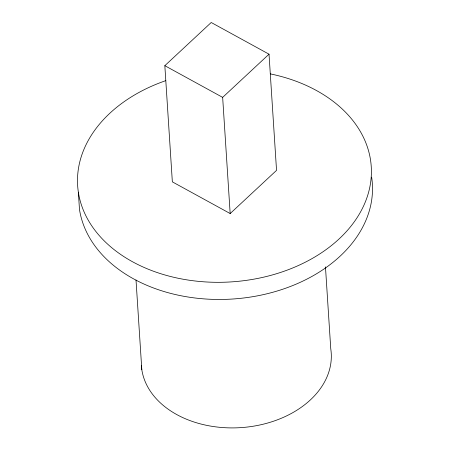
<?xml version="1.0" encoding="UTF-8"?>
<svg xmlns="http://www.w3.org/2000/svg" width="450" height="450" viewBox="0 0 450 450"><rect width="100%" height="100%" fill="white"/><g stroke="black" fill="none" stroke-linecap="round" stroke-linejoin="round"><path stroke-width="0.67" d="M164.835 65.683L211.213 22.5L269.027 54.191L276.542 170.364L230.169 213.547L172.35 181.856L164.835 65.683L222.654 97.374L230.169 213.547M222.654 97.374L269.027 54.191M325.463 266.873L330.761 348.801A95.141 68.552 -3.7 0 1 243.821 427.399A95.141 68.552 -3.7 0 1 141.356 365.552M136.013 280.012L141.812 369.647M78.362 192.229L79.476 209.379A147.105 105.998 -3.7 0 0 241.599 298.232A147.105 105.998 -3.7 0 0 371.638 177.143M270.315 73.884A147.105 105.998 -3.7 0 1 345.87 232.116A147.105 105.998 -3.7 0 1 111.234 247.281A147.105 105.998 -3.7 0 1 165.808 80.64"/></g></svg>
